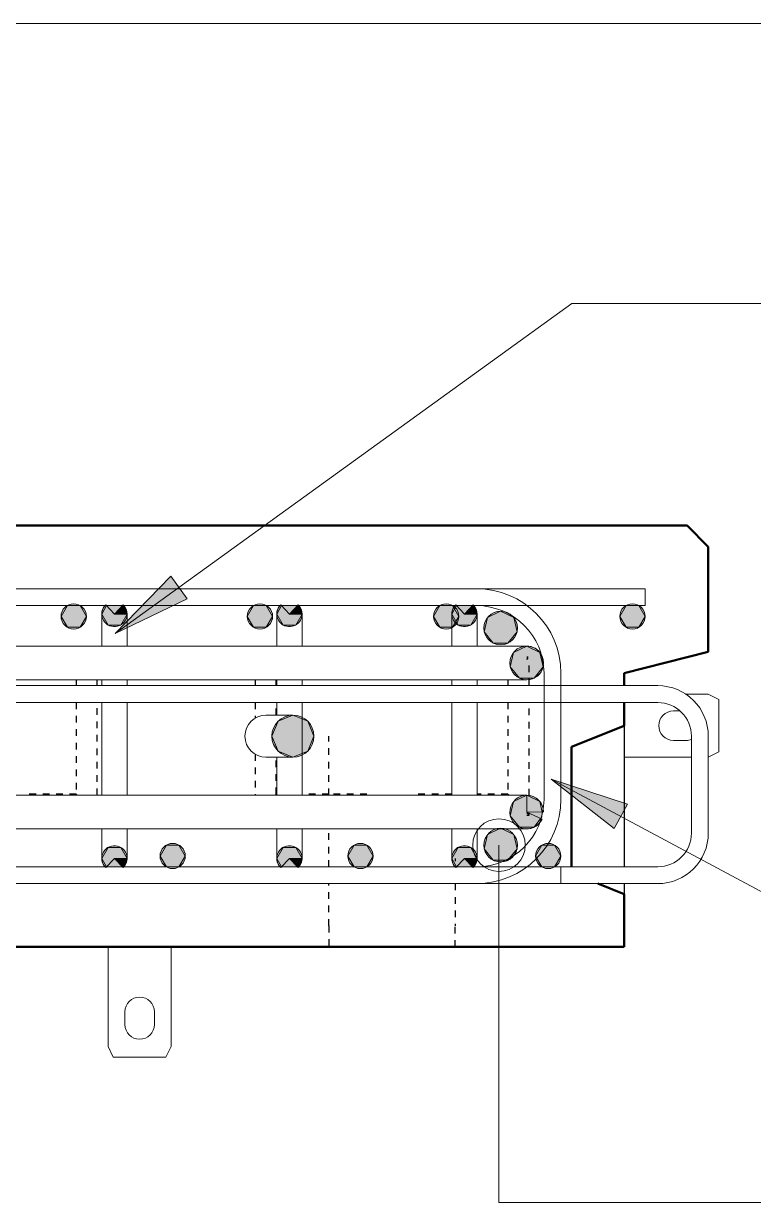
# Model space of a CAD drawing. Header units: millimetres. Extents: x -22025 to -1429, y -2879 to 29261.
# Drawn here: x -9042 to -8695, y 2390 to 2950 of the extents above; entities that cross this region are included whole.
import ezdxf

# ---------------------------------------------------------------- set-up
doc = ezdxf.new("R2010")
doc.units = ezdxf.units.MM
doc.linetypes.add('Dash', pattern=[6.36, 3.18, -3.18])
for name, color, linetype, lineweight in [('A-GENM', 13, 'Continuous', 18), ('A-WALL', 113, 'Continuous', 25), ('A-WALL-HDLN', 110, 'Dash', 25), ('S-RBAR', 171, 'Continuous', 18), ('S-RBAR-IDEN', 171, 'Continuous', 9)]:
    doc.layers.add(name, color=color, linetype=linetype, lineweight=lineweight)

# ---------------------------------------------------------------- blocks, each defined once
blk = doc.blocks.new('RR spread anchor face based - RR-SA-1_4-160-2134593-Elevation Top Copy 3')
at = {"layer": 'A-GENM'}
for p, q in [((-19219.57, 2511.2), (-19219.57, 2463.78)), ((-19189.57, 2463.78), (-19189.57, 2511.2)), ((-19211.57, 2474.28), (-19211.57, 2480.28)), ((-19197.57, 2480.28), (-19197.57, 2474.28)), ((-19219.57, 2463.78), (-19217.07, 2458.78)), ((-19192.07, 2458.78), (-19189.57, 2463.78)), ((-19217.07, 2458.78), (-19192.07, 2458.78))]:
    blk.add_line(p, q, dxfattribs=at)
for centre, start, end in [((-19204.57, 2480.28), 0, 180), ((-19204.57, 2474.28), 180, 0)]:
    blk.add_arc(centre, 7, start, end, dxfattribs=at)
blk = doc.blocks.new('RR spread anchor face based - RR-SA-2_5-200-1726821-Elevation Top Copy 3')
at = {"layer": 'A-GENM'}
for p, q in [((-18934.57, 2631.2), (-18945.55, 2631.2)), ((-18929.57, 2628.7), (-18934.57, 2631.2)), ((-18929.57, 2603.7), (-18929.57, 2628.7)), ((-18951.07, 2623.2), (-18948.15, 2623.2)), ((-18945.07, 2609.2), (-18951.07, 2609.2)), ((-18934.57, 2601.2), (-18929.57, 2603.7)), ((-18974.57, 2601.2), (-18942.57, 2601.2))]:
    blk.add_line(p, q, dxfattribs=at)
for centre, start, end in [((-18951.07, 2616.2), 90, 270), ((-18945.07, 2616.2), 270, 291.1151)]:
    blk.add_arc(centre, 7, start, end, dxfattribs=at)

msp = doc.modelspace()

# ---------------------------------------------------------------- hatches: boundary and pattern name
at = {"layer": 'S-RBAR'}
h = msp.add_hatch(color=256, dxfattribs=at)
edge = h.paths.add_edge_path()
edge.add_arc((-9017.76758, 2668.09541), 6, 0, 360)
for points in [[(-9014.76758, 2662.89926), (-9011.76758, 2668.09541), (-9014.76758, 2673.29157), (-9020.76758, 2673.29157), (-9023.70123, 2667.98048), (-9020.76758, 2662.89926)], [(-8995.43614, 2664.00002), (-8992.43614, 2669.19617), (-8994.74554, 2673.19617), (-9002.12674, 2673.19617), (-9004.43614, 2669.19617), (-9001.43614, 2664.00002)], [(-8932.33901, 2662.89926), (-8926.33901, 2662.89926), (-8923.33901, 2668.09541), (-8926.33901, 2673.29157), (-8932.33901, 2673.29157), (-8935.33901, 2668.09541)], [(-8912.35107, 2664.00002), (-8909.35107, 2669.19617), (-8911.66047, 2673.19617), (-8919.04167, 2673.19617), (-8921.28826, 2669.08738), (-8918.35107, 2664.00002)], [(-8843.91044, 2662.89926), (-8837.91044, 2662.89926), (-8834.91044, 2668.09541), (-8837.91044, 2673.29157), (-8843.91044, 2673.29157), (-8846.91044, 2668.09541)], [(-8829.26599, 2664.00002), (-8826.26599, 2669.19617), (-8828.57539, 2673.19617), (-8835.95659, 2673.19617), (-8838.26599, 2669.19617), (-8835.26599, 2664.00002)], [(-8811.602, 2655.36274), (-8807.27365, 2660.79032), (-8808.81842, 2667.55841), (-8815.07307, 2670.57049), (-8821.32772, 2667.55841), (-8822.87249, 2660.79032), (-8818.54414, 2655.36274)], [(-8755.48187, 2662.89926), (-8749.48187, 2662.89926), (-8746.48187, 2668.09541), (-8749.48187, 2673.29157), (-8755.48187, 2673.29157), (-8758.48187, 2668.09541)], [(-8799.21037, 2638.77669), (-8794.88202, 2644.20427), (-8796.42679, 2650.97236), (-8802.68144, 2653.98444), (-8808.93609, 2650.97236), (-8810.48087, 2644.20427), (-8806.15251, 2638.77669)], [(-8913.69034, 2601.19617), (-8906.61927, 2604.1251), (-8903.69034, 2611.19617), (-8906.61927, 2618.26724), (-8913.69034, 2621.19617), (-8920.76141, 2618.26724), (-8923.69034, 2611.19617), (-8920.76141, 2604.1251)], [(-8806.15251, 2567.9649), (-8799.21037, 2567.9649), (-8795.57224, 2572.91396), (-8795.2798, 2575.13527), (-8796.42679, 2580.16057), (-8802.68144, 2583.17265), (-8808.93609, 2580.16057), (-8810.48087, 2573.39248)], [(-8811.602, 2552.25111), (-8807.27365, 2557.6787), (-8808.81842, 2564.44678), (-8815.07307, 2567.45886), (-8821.32772, 2564.44678), (-8822.87249, 2557.6787), (-8818.54414, 2552.25111)], [(-8994.74554, 2549.19617), (-8992.43614, 2553.19617), (-8995.43614, 2558.39232), (-9001.43614, 2558.39232), (-9004.43614, 2553.19617), (-9002.12674, 2549.19617)], [(-8967.78956, 2549.10077), (-8964.78956, 2554.29693), (-8967.78956, 2559.49308), (-8973.78956, 2559.49308), (-8976.78956, 2554.29693), (-8973.78956, 2549.10077), (-8972.49474, 2549.10077)], [(-8911.66047, 2549.19617), (-8909.35107, 2553.19617), (-8912.35107, 2558.39232), (-8918.35107, 2558.39232), (-8921.28826, 2553.08738), (-8919.04167, 2549.19617)], [(-8878.63571, 2549.10077), (-8875.63571, 2554.29693), (-8878.63571, 2559.49308), (-8884.63571, 2559.49308), (-8887.63571, 2554.29693), (-8884.63571, 2549.10077)], [(-8828.57539, 2549.19617), (-8826.26599, 2553.19617), (-8829.26599, 2558.39232), (-8835.26599, 2558.39232), (-8838.26599, 2553.19617), (-8835.95659, 2549.19617), (-8831.67691, 2549.19617)], [(-8789.48187, 2549.10077), (-8786.48187, 2554.29693), (-8789.48187, 2559.49308), (-8795.48187, 2559.49308), (-8798.48187, 2554.29693), (-8795.48187, 2549.10077)]]:
    msp.add_hatch(color=256, dxfattribs=at).paths.add_polyline_path(points)
h = msp.add_hatch(color=256, dxfattribs=at)
edge = h.paths.add_edge_path()
edge.add_arc((-8998.43614, 2669.19617), 6, 133.8119785, 360)
edge.add_line((-8992.43614, 2669.19617), (-8998.43614, 2669.19617))
edge.add_line((-8998.43614, 2669.19617), (-9002.58991, 2673.52586))
h = msp.add_hatch(color=256, dxfattribs=at)
edge = h.paths.add_edge_path()
edge.add_arc((-8998.43614, 2669.19617), 6, 0, 46.1880215)
edge.add_line((-8994.28238, 2673.52586), (-8998.43614, 2669.19617))
edge.add_line((-8998.43614, 2669.19617), (-8992.43614, 2669.19617))
h = msp.add_hatch(color=256, dxfattribs=at)
edge = h.paths.add_edge_path()
edge.add_arc((-8929.33901, 2668.09541), 6, 0, 360)
h = msp.add_hatch(color=256, dxfattribs=at)
edge = h.paths.add_edge_path()
edge.add_arc((-8915.35107, 2669.19617), 6, 133.8119785, 360)
edge.add_line((-8909.35107, 2669.19617), (-8915.35107, 2669.19617))
edge.add_line((-8915.35107, 2669.19617), (-8919.50483, 2673.52586))
h = msp.add_hatch(color=256, dxfattribs=at)
edge = h.paths.add_edge_path()
edge.add_arc((-8915.35107, 2669.19617), 6, 0, 46.1880215)
edge.add_line((-8911.1973, 2673.52586), (-8915.35107, 2669.19617))
edge.add_line((-8915.35107, 2669.19617), (-8909.35107, 2669.19617))
h = msp.add_hatch(color=256, dxfattribs=at)
edge = h.paths.add_edge_path()
edge.add_arc((-8840.91044, 2668.09541), 6, 0, 360)
h = msp.add_hatch(color=256, dxfattribs=at)
edge = h.paths.add_edge_path()
edge.add_arc((-8832.26599, 2669.19617), 6, 133.8119785, 360)
edge.add_line((-8826.26599, 2669.19617), (-8832.26599, 2669.19617))
edge.add_line((-8832.26599, 2669.19617), (-8836.41976, 2673.52586))
h = msp.add_hatch(color=256, dxfattribs=at)
edge = h.paths.add_edge_path()
edge.add_arc((-8832.26599, 2669.19617), 6, 0, 46.1880215)
edge.add_line((-8828.11223, 2673.52586), (-8832.26599, 2669.19617))
edge.add_line((-8832.26599, 2669.19617), (-8826.26599, 2669.19617))
h = msp.add_hatch(color=256, dxfattribs=at)
edge = h.paths.add_edge_path()
edge.add_arc((-8815.07307, 2662.57049), 8, 0, 360)
h = msp.add_hatch(color=256, dxfattribs=at)
edge = h.paths.add_edge_path()
edge.add_arc((-8752.48187, 2668.09541), 6, 0, 360)
h = msp.add_hatch(color=256, dxfattribs=at)
edge = h.paths.add_edge_path()
edge.add_arc((-8802.68144, 2645.98444), 8, 0, 360)
h = msp.add_hatch(color=256, dxfattribs=at)
edge = h.paths.add_edge_path()
edge.add_arc((-8913.69034, 2611.19617), 10, 0, 360)
h = msp.add_hatch(color=256, dxfattribs=at)
edge = h.paths.add_edge_path()
edge.add_arc((-8802.68144, 2575.17265), 8, 90, 334.9788028)
edge.add_line((-8795.43223, 2571.78902), (-8802.68144, 2575.17265))
edge.add_line((-8802.68144, 2575.17265), (-8802.68144, 2583.17265))
h = msp.add_hatch(color=256, dxfattribs=at)
edge = h.paths.add_edge_path()
edge.add_arc((-8802.68144, 2575.17265), 8, 0.3857535, 90)
edge.add_line((-8802.68144, 2583.17265), (-8802.68144, 2575.17265))
edge.add_line((-8802.68144, 2575.17265), (-8794.68162, 2575.22651))
h = msp.add_hatch(color=256, dxfattribs=at)
edge = h.paths.add_edge_path()
edge.add_arc((-8815.07307, 2559.45886), 8, 0, 360)
h = msp.add_hatch(color=256, dxfattribs=at)
edge = h.paths.add_edge_path()
edge.add_arc((-8998.43614, 2553.19617), 6, 0, 226.1880215)
edge.add_line((-9002.58991, 2548.86648), (-8998.43614, 2553.19617))
edge.add_line((-8998.43614, 2553.19617), (-8992.43614, 2553.19617))
h = msp.add_hatch(color=256, dxfattribs=at)
edge = h.paths.add_edge_path()
edge.add_arc((-8970.78956, 2554.29693), 6, 0, 360)
h = msp.add_hatch(color=256, dxfattribs=at)
edge = h.paths.add_edge_path()
edge.add_arc((-8915.35107, 2553.19617), 6, 0, 226.1880215)
edge.add_line((-8919.50483, 2548.86648), (-8915.35107, 2553.19617))
edge.add_line((-8915.35107, 2553.19617), (-8909.35107, 2553.19617))
h = msp.add_hatch(color=256, dxfattribs=at)
edge = h.paths.add_edge_path()
edge.add_arc((-8881.63571, 2554.29693), 6, 0, 360)
h = msp.add_hatch(color=256, dxfattribs=at)
edge = h.paths.add_edge_path()
edge.add_arc((-8832.26599, 2553.19617), 6, 0, 226.1880215)
edge.add_line((-8836.41976, 2548.86648), (-8832.26599, 2553.19617))
edge.add_line((-8832.26599, 2553.19617), (-8826.26599, 2553.19617))
h = msp.add_hatch(color=256, dxfattribs=at)
edge = h.paths.add_edge_path()
edge.add_arc((-8792.48187, 2554.29693), 6, 0, 360)
h = msp.add_hatch(color=256, dxfattribs=at)
edge = h.paths.add_edge_path()
edge.add_arc((-8998.43614, 2553.19617), 6, 313.8119785, 360)
edge.add_line((-8992.43614, 2553.19617), (-8998.43614, 2553.19617))
edge.add_line((-8998.43614, 2553.19617), (-8994.28238, 2548.86648))
h = msp.add_hatch(color=256, dxfattribs=at)
edge = h.paths.add_edge_path()
edge.add_arc((-8915.35107, 2553.19617), 6, 313.8119785, 360)
edge.add_line((-8909.35107, 2553.19617), (-8915.35107, 2553.19617))
edge.add_line((-8915.35107, 2553.19617), (-8911.1973, 2548.86648))
h = msp.add_hatch(color=256, dxfattribs=at)
edge = h.paths.add_edge_path()
edge.add_arc((-8832.26599, 2553.19617), 6, 313.8119785, 360)
edge.add_line((-8826.26599, 2553.19617), (-8832.26599, 2553.19617))
edge.add_line((-8832.26599, 2553.19617), (-8828.11223, 2548.86648))
at = {"layer": 'S-RBAR-IDEN'}
for points in [[(-8998.15227, 2659.88726), (-8963.88431, 2676.49083), (-8971.62967, 2687.20985)], [(-8791.03925, 2590.8423), (-8761.11463, 2567.29471), (-8754.86556, 2578.94963)]]:
    msp.add_hatch(color=256, dxfattribs=at).paths.add_polyline_path(points)

# ---------------------------------------------------------------- linework, layer by layer
at = {"layer": 'A-WALL', "lineweight": 50}
for p, q in [((-8726.48445, 2711.19617), (-10016.47928, 2711.19617)), ((-8716.48187, 2701.19359), (-8726.48445, 2711.19617)), ((-8716.48187, 2651.19617), (-8716.48187, 2701.19359)), ((-8756.48187, 2641.19617), (-8716.48187, 2651.19617)), ((-8756.48187, 2635.19617), (-8756.48187, 2641.19617)), ((-8756.48187, 2616.19617), (-8756.48187, 2627.19617)), ((-8781.48187, 2606.19617), (-8756.48187, 2616.19617)), ((-8781.48187, 2549.19617), (-8781.48187, 2606.19617)), ((-8756.48187, 2536.19617), (-8768.98187, 2541.19617)), ((-8756.48187, 2511.19617), (-8756.48187, 2536.19617)), ((-9986.48187, 2511.19617), (-8756.48187, 2511.19617))]:
    msp.add_line(p, q, dxfattribs=at)
at = {"layer": 'A-WALL'}
for p, q in [((-8756.48187, 2616.14274), (-8756.48187, 2549.19617)), ((-8756.48187, 2541.19617), (-8756.48187, 2536.2496))]:
    msp.add_line(p, q, dxfattribs=at)
at = {"layer": 'A-WALL-HDLN'}
for p, q in [((-8801.98523, 2648.69617), (-8802.68144, 2648.69617)), ((-8802.68144, 2647.60022), (-8801.93873, 2648.34294)), ((-8801.5855, 2635.19617), (-8801.5855, 2645.65989)), ((-9016.5855, 2637.98444), (-9016.5855, 2635.19617)), ((-9006.5855, 2635.19617), (-9006.5855, 2637.98444)), ((-8931.5855, 2637.98444), (-8931.5855, 2635.19617)), ((-8921.5855, 2635.19617), (-8921.5855, 2637.98444)), ((-8811.5855, 2637.98444), (-8811.5855, 2635.19617)), ((-9016.5855, 2627.19617), (-9016.5855, 2583.69617)), ((-9006.5855, 2583.17265), (-9006.5855, 2627.19617)), ((-8931.5855, 2627.19617), (-8931.5855, 2619.72137)), ((-8921.5855, 2621.19617), (-8921.5855, 2627.19617)), ((-8811.5855, 2627.19617), (-8811.5855, 2583.69617)), ((-8801.5855, 2583.02837), (-8801.5855, 2627.19617)), ((-8931.5855, 2602.67097), (-8931.5855, 2583.17265)), ((-8921.5855, 2583.69617), (-8921.5855, 2601.19617)), ((-9016.5855, 2583.69617), (-9041.53939, 2583.69617)), ((-9016.5855, 2583.69617), (-9016.06198, 2583.17265)), ((-8922.10901, 2583.17265), (-8921.5855, 2583.69617)), ((-8896.63174, 2583.69617), (-8909.35107, 2583.69617)), ((-8878.57507, 2583.69617), (-8896.53925, 2583.69617)), ((-8838.26599, 2583.69617), (-8854.59592, 2583.69617)), ((-8811.5855, 2583.69617), (-8826.26599, 2583.69617)), ((-8811.5855, 2583.69617), (-8811.06198, 2583.17265)), ((-8802.68144, 2574.79212), (-8801.5855, 2573.69617)), ((-8802.68144, 2573.69617), (-8801.5855, 2573.69617)), ((-8801.5855, 2573.69617), (-8801.5855, 2574.8481)), ((-8836.5855, 2553.19617), (-8836.5855, 2551.83758)), ((-8896.5855, 2521.19617), (-8896.5855, 2511.19617)), ((-8836.5855, 2511.19617), (-8836.5855, 2521.19617))]:
    msp.add_line(p, q, dxfattribs=at)
at = {"layer": 'A-WALL-HDLN', "flags": 128}
for points in [[(-8896.5855, 2583.1991), (-8896.5855, 2585.75822), (-8896.5855, 2588.21405), (-8896.5855, 2590.56267), (-8896.5855, 2592.80032), (-8896.5855, 2594.92341), (-8896.5855, 2596.92856), (-8896.5855, 2598.81255), (-8896.5855, 2600.57237), (-8896.5855, 2602.20521), (-8896.5855, 2603.70845), (-8896.5855, 2605.07969), (-8896.5855, 2606.31673), (-8896.5855, 2607.4176), (-8896.5855, 2608.38053), (-8896.5855, 2609.20398), (-8896.5855, 2609.88665), (-8896.5855, 2610.42742), (-8896.5855, 2610.82545), (-8896.5855, 2611.08008), (-8896.5855, 2611.19092), (-8896.5855, 2611.19617)], [(-8896.5855, 2549.19617), (-8896.5855, 2549.50716), (-8896.5855, 2552.90085), (-8896.5855, 2556.24382), (-8896.5855, 2559.53072), (-8896.5855, 2562.7563), (-8896.5855, 2565.91538), (-8896.5855, 2567.17265)], [(-8896.5855, 2521.19617), (-8896.5855, 2524.79521), (-8896.5855, 2528.38849), (-8896.5855, 2531.97027), (-8896.5855, 2535.53481), (-8896.5855, 2539.07641), (-8896.5855, 2541.19617)], [(-8836.5855, 2541.19617), (-8836.5855, 2540.02765), (-8836.5855, 2536.49321), (-8836.5855, 2532.9343), (-8836.5855, 2529.35662), (-8836.5855, 2525.76587), (-8836.5855, 2522.16782), (-8836.5855, 2521.19617)]]:
    msp.add_lwpolyline(points, dxfattribs=at)
at = {"layer": 'S-RBAR'}
for p, q in [((-8746.48187, 2681.19617), (-9996.48187, 2681.19617)), ((-8826.48187, 2681.19617), (-9186.48187, 2681.19617)), ((-8746.48187, 2681.19617), (-8746.48187, 2673.19617)), ((-8746.48187, 2673.19617), (-9996.48187, 2673.19617)), ((-8826.48187, 2673.19617), (-9186.48187, 2673.19617)), ((-9020.76758, 2673.29157), (-9023.70123, 2667.98048)), ((-9014.76758, 2673.29157), (-9020.76758, 2673.29157)), ((-9011.76758, 2668.09541), (-9014.76758, 2673.29157)), ((-9002.12674, 2673.19617), (-9004.43614, 2669.19617)), ((-8998.43614, 2669.19617), (-9002.58991, 2673.52586)), ((-8994.74554, 2673.19617), (-9002.12674, 2673.19617)), ((-8994.28238, 2673.52586), (-8998.43614, 2669.19617)), ((-8992.43614, 2669.19617), (-8994.74554, 2673.19617)), ((-8932.33901, 2673.29157), (-8935.33901, 2668.09541)), ((-8926.33901, 2673.29157), (-8932.33901, 2673.29157)), ((-8923.33901, 2668.09541), (-8926.33901, 2673.29157)), ((-8919.04167, 2673.19617), (-8921.28826, 2669.08738)), ((-8915.35107, 2669.19617), (-8919.50483, 2673.52586)), ((-8911.66047, 2673.19617), (-8919.04167, 2673.19617)), ((-8911.1973, 2673.52586), (-8915.35107, 2669.19617)), ((-8909.35107, 2669.19617), (-8911.66047, 2673.19617)), ((-8843.91044, 2673.29157), (-8846.91044, 2668.09541)), ((-8837.91044, 2673.29157), (-8843.91044, 2673.29157)), ((-8835.95659, 2673.19617), (-8838.26599, 2669.19617)), ((-8834.91044, 2668.09541), (-8837.91044, 2673.29157)), ((-8832.26599, 2669.19617), (-8836.41976, 2673.52586)), ((-8828.57539, 2673.19617), (-8835.95659, 2673.19617)), ((-8828.11223, 2673.52586), (-8832.26599, 2669.19617)), ((-8826.26599, 2669.19617), (-8828.57539, 2673.19617)), ((-8815.07307, 2670.57049), (-8821.32772, 2667.55841)), ((-8808.81842, 2667.55841), (-8815.07307, 2670.57049)), ((-8755.48187, 2673.29157), (-8758.48187, 2668.09541)), ((-8749.48187, 2673.29157), (-8755.48187, 2673.29157)), ((-8746.48187, 2668.09541), (-8749.48187, 2673.29157)), ((-9023.70123, 2667.98048), (-9020.76758, 2662.89926)), ((-9014.76758, 2662.89926), (-9011.76758, 2668.09541)), ((-9004.43614, 2654.19617), (-9004.43614, 2669.19617)), ((-9004.43614, 2669.19617), (-9001.43614, 2664.00002)), ((-8998.43614, 2669.19617), (-8992.43614, 2669.19617)), ((-8992.43614, 2669.19617), (-8998.43614, 2669.19617)), ((-8995.43614, 2664.00002), (-8992.43614, 2669.19617)), ((-8992.43614, 2654.19617), (-8992.43614, 2669.19617)), ((-8935.33901, 2668.09541), (-8932.33901, 2662.89926)), ((-8926.33901, 2662.89926), (-8923.33901, 2668.09541)), ((-8921.35107, 2654.19617), (-8921.35107, 2669.19617)), ((-8921.28826, 2669.08738), (-8918.35107, 2664.00002)), ((-8915.35107, 2669.19617), (-8909.35107, 2669.19617)), ((-8909.35107, 2669.19617), (-8915.35107, 2669.19617)), ((-8912.35107, 2664.00002), (-8909.35107, 2669.19617)), ((-8909.35107, 2654.19617), (-8909.35107, 2669.19617)), ((-8846.91044, 2668.09541), (-8843.91044, 2662.89926)), ((-8838.26599, 2654.19617), (-8838.26599, 2669.19617)), ((-8838.26599, 2669.19617), (-8835.26599, 2664.00002)), ((-8837.91044, 2662.89926), (-8834.91044, 2668.09541)), ((-8832.26599, 2669.19617), (-8826.26599, 2669.19617)), ((-8826.26599, 2669.19617), (-8832.26599, 2669.19617)), ((-8829.26599, 2664.00002), (-8826.26599, 2669.19617)), ((-8826.26599, 2654.19617), (-8826.26599, 2669.19617)), ((-8821.32772, 2667.55841), (-8822.87249, 2660.79032)), ((-8807.27365, 2660.79032), (-8808.81842, 2667.55841)), ((-8758.48187, 2668.09541), (-8755.48187, 2662.89926)), ((-8749.48187, 2662.89926), (-8746.48187, 2668.09541)), ((-9020.76758, 2662.89926), (-9014.76758, 2662.89926)), ((-9001.43614, 2664.00002), (-8995.43614, 2664.00002)), ((-8932.33901, 2662.89926), (-8926.33901, 2662.89926)), ((-8918.35107, 2664.00002), (-8912.35107, 2664.00002)), ((-8843.91044, 2662.89926), (-8837.91044, 2662.89926)), ((-8835.26599, 2664.00002), (-8829.26599, 2664.00002)), ((-8822.87249, 2660.79032), (-8818.54414, 2655.36274)), ((-8811.602, 2655.36274), (-8807.27365, 2660.79032)), ((-8755.48187, 2662.89926), (-8749.48187, 2662.89926)), ((-8858.18144, 2653.98444), (-9884.68315, 2653.98444)), ((-8802.68144, 2653.98444), (-8858.18144, 2653.98444)), ((-8818.54414, 2655.36274), (-8811.602, 2655.36274)), ((-8802.68144, 2653.98444), (-8808.93609, 2650.97236)), ((-8796.42679, 2650.97236), (-8802.68144, 2653.98444)), ((-8808.93609, 2650.97236), (-8810.48087, 2644.20427)), ((-8794.88202, 2644.20427), (-8796.42679, 2650.97236)), ((-8810.48087, 2644.20427), (-8806.15251, 2638.77669)), ((-8799.21037, 2638.77669), (-8794.88202, 2644.20427)), ((-8858.18144, 2637.98444), (-9884.68315, 2637.98444)), ((-9004.43614, 2635.19617), (-9004.43614, 2637.98444)), ((-8992.43614, 2635.19617), (-8992.43614, 2637.98444)), ((-8921.35107, 2635.19617), (-8921.35107, 2637.98444)), ((-8909.35107, 2635.19617), (-8909.35107, 2637.98444)), ((-8802.68144, 2637.98444), (-8858.18144, 2637.98444)), ((-8838.26599, 2635.19617), (-8838.26599, 2637.98444)), ((-8826.26599, 2635.19617), (-8826.26599, 2637.98444)), ((-8806.15251, 2638.77669), (-8799.21037, 2638.77669)), ((-8794.48187, 2581.19617), (-8794.48187, 2641.19617)), ((-8786.48187, 2581.19617), (-8786.48187, 2641.19617)), ((-8740.48187, 2635.19617), (-9156.48187, 2635.19617)), ((-8740.48187, 2627.19617), (-9156.48187, 2627.19617)), ((-9004.43614, 2583.19617), (-9004.43614, 2627.19617)), ((-8992.43614, 2583.19617), (-8992.43614, 2627.19617)), ((-8921.35107, 2621.19617), (-8921.35107, 2627.19617)), ((-8909.35107, 2583.19617), (-8909.35107, 2627.19617)), ((-8838.26599, 2583.19617), (-8838.26599, 2627.19617)), ((-8826.26599, 2583.19617), (-8826.26599, 2627.19617)), ((-8925.39338, 2621.19617), (-8926.48187, 2621.19617)), ((-8925.39338, 2621.19617), (-8913.69034, 2621.19617)), ((-8913.69034, 2621.19617), (-8920.76141, 2618.26724)), ((-8906.61927, 2618.26724), (-8913.69034, 2621.19617)), ((-8920.76141, 2618.26724), (-8923.69034, 2611.19617)), ((-8903.69034, 2611.19617), (-8906.61927, 2618.26724)), ((-8923.69034, 2611.19617), (-8920.76141, 2604.1251)), ((-8906.61927, 2604.1251), (-8903.69034, 2611.19617)), ((-8724.48187, 2565.19617), (-8724.48187, 2611.19617)), ((-8716.48187, 2565.19617), (-8716.48187, 2611.19617)), ((-8920.76141, 2604.1251), (-8913.69034, 2601.19617)), ((-8913.69034, 2601.19617), (-8906.61927, 2604.1251)), ((-8925.39338, 2601.19617), (-8926.48187, 2601.19617)), ((-8925.39338, 2601.19617), (-8913.69034, 2601.19617)), ((-8921.35107, 2583.19617), (-8921.35107, 2601.19617)), ((-8858.18144, 2583.17265), (-9884.68315, 2583.17265)), ((-8802.68144, 2583.17265), (-8858.18144, 2583.17265)), ((-8802.68144, 2583.17265), (-8808.93609, 2580.16057)), ((-8796.42679, 2580.16057), (-8802.68144, 2583.17265)), ((-8802.68144, 2575.17265), (-8802.68144, 2583.17265)), ((-8802.68144, 2583.17265), (-8802.68144, 2575.17265)), ((-8808.93609, 2580.16057), (-8810.48087, 2573.39248)), ((-8802.68144, 2575.17265), (-8794.68162, 2575.22651)), ((-8795.43223, 2571.78902), (-8802.68144, 2575.17265)), ((-8795.2798, 2575.13527), (-8796.42679, 2580.16057)), ((-8795.57224, 2572.91396), (-8795.2798, 2575.13527)), ((-8810.48087, 2573.39248), (-8806.15251, 2567.9649)), ((-8799.21037, 2567.9649), (-8795.57224, 2572.91396)), ((-8858.18144, 2567.17265), (-9884.68315, 2567.17265)), ((-9004.43614, 2553.19617), (-9004.43614, 2567.08999)), ((-8992.43614, 2553.19617), (-8992.43614, 2567.08999)), ((-8921.35107, 2553.19617), (-8921.35107, 2567.08999)), ((-8909.35107, 2553.19617), (-8909.35107, 2567.08999)), ((-8802.68144, 2567.17265), (-8858.18144, 2567.17265)), ((-8838.26599, 2553.19617), (-8838.26599, 2567.08999)), ((-8826.26599, 2553.19617), (-8826.26599, 2567.08999)), ((-8821.32772, 2564.44678), (-8822.87249, 2557.6787)), ((-8815.07307, 2567.45886), (-8821.32772, 2564.44678)), ((-8808.81842, 2564.44678), (-8815.07307, 2567.45886)), ((-8807.27365, 2557.6787), (-8808.81842, 2564.44678)), ((-8806.15251, 2567.9649), (-8799.21037, 2567.9649)), ((-9001.43614, 2558.39232), (-9004.43614, 2553.19617)), ((-8995.43614, 2558.39232), (-9001.43614, 2558.39232)), ((-8992.43614, 2553.19617), (-8995.43614, 2558.39232)), ((-8973.78956, 2559.49308), (-8976.78956, 2554.29693)), ((-8967.78956, 2559.49308), (-8973.78956, 2559.49308)), ((-8964.78956, 2554.29693), (-8967.78956, 2559.49308)), ((-8918.35107, 2558.39232), (-8921.28826, 2553.08738)), ((-8912.35107, 2558.39232), (-8918.35107, 2558.39232)), ((-8909.35107, 2553.19617), (-8912.35107, 2558.39232)), ((-8884.63571, 2559.49308), (-8887.63571, 2554.29693)), ((-8878.63571, 2559.49308), (-8884.63571, 2559.49308)), ((-8875.63571, 2554.29693), (-8878.63571, 2559.49308)), ((-8835.26599, 2558.39232), (-8838.26599, 2553.19617)), ((-8829.26599, 2558.39232), (-8835.26599, 2558.39232)), ((-8826.26599, 2553.19617), (-8829.26599, 2558.39232)), ((-8795.48187, 2559.49308), (-8798.48187, 2554.29693)), ((-8789.48187, 2559.49308), (-8795.48187, 2559.49308)), ((-8786.48187, 2554.29693), (-8789.48187, 2559.49308)), ((-9004.43614, 2553.19617), (-9002.12674, 2549.19617)), ((-9002.58991, 2548.86648), (-8998.43614, 2553.19617)), ((-8998.43614, 2553.19617), (-8992.43614, 2553.19617)), ((-8992.43614, 2553.19617), (-8998.43614, 2553.19617)), ((-8998.43614, 2553.19617), (-8994.28238, 2548.86648)), ((-8994.74554, 2549.19617), (-8992.43614, 2553.19617)), ((-8976.78956, 2554.29693), (-8973.78956, 2549.10077)), ((-8967.78956, 2549.10077), (-8964.78956, 2554.29693)), ((-8921.28826, 2553.08738), (-8919.04167, 2549.19617)), ((-8919.50483, 2548.86648), (-8915.35107, 2553.19617)), ((-8915.35107, 2553.19617), (-8909.35107, 2553.19617)), ((-8909.35107, 2553.19617), (-8915.35107, 2553.19617)), ((-8915.35107, 2553.19617), (-8911.1973, 2548.86648)), ((-8911.66047, 2549.19617), (-8909.35107, 2553.19617)), ((-8887.63571, 2554.29693), (-8884.63571, 2549.10077)), ((-8878.63571, 2549.10077), (-8875.63571, 2554.29693)), ((-8838.26599, 2553.19617), (-8835.95659, 2549.19617)), ((-8836.41976, 2548.86648), (-8832.26599, 2553.19617)), ((-8832.26599, 2553.19617), (-8826.26599, 2553.19617)), ((-8826.26599, 2553.19617), (-8832.26599, 2553.19617)), ((-8832.26599, 2553.19617), (-8828.11223, 2548.86648)), ((-8828.57539, 2549.19617), (-8826.26599, 2553.19617)), ((-8822.87249, 2557.6787), (-8818.54414, 2552.25111)), ((-8811.602, 2552.25111), (-8807.27365, 2557.6787)), ((-8798.48187, 2554.29693), (-8795.48187, 2549.10077)), ((-8789.48187, 2549.10077), (-8786.48187, 2554.29693)), ((-8786.48187, 2549.19617), (-9960.29648, 2549.19617)), ((-9186.48187, 2549.19617), (-8826.48187, 2549.19617)), ((-9156.48187, 2549.19617), (-8740.48187, 2549.19617)), ((-9002.12674, 2549.19617), (-8994.74554, 2549.19617)), ((-8973.78956, 2549.10077), (-8972.49474, 2549.10077)), ((-8972.49474, 2549.10077), (-8967.78956, 2549.10077)), ((-8919.04167, 2549.19617), (-8911.66047, 2549.19617)), ((-8884.63571, 2549.10077), (-8878.63571, 2549.10077)), ((-8835.95659, 2549.19617), (-8831.67691, 2549.19617)), ((-8831.67691, 2549.19617), (-8828.57539, 2549.19617)), ((-8818.54414, 2552.25111), (-8811.602, 2552.25111)), ((-8795.48187, 2549.10077), (-8789.48187, 2549.10077)), ((-8786.48187, 2549.19617), (-8786.48187, 2541.19617)), ((-8786.48187, 2541.19617), (-9960.29648, 2541.19617)), ((-9186.48187, 2541.19617), (-8826.48187, 2541.19617)), ((-9156.48187, 2541.19617), (-8740.48187, 2541.19617))]:
    msp.add_line(p, q, dxfattribs=at)
for centre, radius in [((-9017.76758, 2668.09541), 6), ((-8929.33901, 2668.09541), 6), ((-8840.91044, 2668.09541), 6), ((-8815.07307, 2662.57049), 8), ((-8752.48187, 2668.09541), 6), ((-8802.68144, 2645.98444), 8), ((-8913.69034, 2611.19617), 10), ((-8815.07307, 2559.45886), 8), ((-8970.78956, 2554.29693), 6), ((-8881.63571, 2554.29693), 6), ((-8792.48187, 2554.29693), 6)]:
    msp.add_circle(centre, radius, dxfattribs=at)
for centre, radius, start, end in [((-8826.48187, 2641.19617), 40, 0, 90), ((-8998.43614, 2669.19617), 6, 133.8119785, 0), ((-8998.43614, 2669.19617), 6, 137.9289322, 180), ((-8998.43614, 2669.19617), 6, 0, 46.1880215), ((-8998.43614, 2669.19617), 6, 0, 42.0710678), ((-8915.35107, 2669.19617), 6, 133.8119785, 0), ((-8915.35107, 2669.19617), 6, 137.9289322, 180), ((-8915.35107, 2669.19617), 6, 0, 46.1880215), ((-8915.35107, 2669.19617), 6, 0, 42.0710678), ((-8832.26599, 2669.19617), 6, 133.8119785, 0), ((-8832.26599, 2669.19617), 6, 137.9289322, 180), ((-8832.26599, 2669.19617), 6, 0, 46.1880215), ((-8832.26599, 2669.19617), 6, 0, 42.0710678), ((-8826.48187, 2641.19617), 32, 360, 90), ((-8802.68144, 2645.98444), 8, 30.7337064, 90), ((-8802.68144, 2645.98444), 8, 270, 348.1468605), ((-8740.48187, 2611.19617), 24, 0, 90), ((-8740.48187, 2611.19617), 16, 0, 90), ((-8926.48187, 2611.19617), 10, 90, 270), ((-8826.48187, 2581.19617), 32, 270, 0), ((-8826.48187, 2581.19617), 40, 270, 0), ((-8802.68144, 2575.17265), 8, 90, 334.9788028), ((-8802.68144, 2575.17265), 8, 15.6871578, 90), ((-8802.68144, 2575.17265), 8, 0.3857535, 90), ((-8802.68144, 2575.17265), 8, 270, 315), ((-8740.48187, 2565.19617), 16, 270, 360), ((-8740.48187, 2565.19617), 24, 270, 360), ((-8998.43614, 2553.19617), 6, 0, 226.1880215), ((-8915.35107, 2553.19617), 6, 0, 226.1880215), ((-8832.26599, 2553.19617), 6, 0, 226.1880215), ((-8998.43614, 2553.19617), 6, 180, 222.0710678), ((-8998.43614, 2553.19617), 6, 313.8119785, 0), ((-8998.43614, 2553.19617), 6, 317.9289322, 360), ((-8915.35107, 2553.19617), 6, 180, 222.0710678), ((-8915.35107, 2553.19617), 6, 313.8119785, 0), ((-8915.35107, 2553.19617), 6, 317.9289322, 360), ((-8832.26599, 2553.19617), 6, 180, 222.0710678), ((-8832.26599, 2553.19617), 6, 313.8119785, 0), ((-8832.26599, 2553.19617), 6, 317.9289322, 360)]:
    msp.add_arc(centre, radius, start, end, dxfattribs=at)
at = {"layer": 'S-RBAR-IDEN'}
for p, q in [((-9224.59892, 2949.60051), (-8606.45373, 2949.60051)), ((-8998.15227, 2659.88726), (-8781.23325, 2816.62899)), ((-8781.23325, 2816.62899), (-8606.45373, 2816.62899)), ((-8971.62967, 2687.20985), (-8998.15227, 2659.88726)), ((-8963.88431, 2676.49083), (-8971.62967, 2687.20985)), ((-8998.15227, 2659.88726), (-8963.88431, 2676.49083)), ((-8791.03925, 2590.8423), (-8761.11463, 2567.29471)), ((-8754.86556, 2578.94963), (-8791.03925, 2590.8423)), ((-8791.03925, 2590.8423), (-8678.64708, 2530.58044)), ((-8761.11463, 2567.29471), (-8754.86556, 2578.94963)), ((-8815.85344, 2559.45886), (-8815.90998, 2389.79955)), ((-8815.90998, 2389.79955), (-8606.45373, 2389.79955))]:
    msp.add_line(p, q, dxfattribs=at)
msp.add_circle((-8815.85344, 2559.45886), 12.5, dxfattribs=at)

# ---------------------------------------------------------------- block references
at = {"layer": 'A-GENM'}
for name in ['RR spread anchor face based - RR-SA-2_5-200-1726821-Elevation Top Copy 3', 'RR spread anchor face based - RR-SA-1_4-160-2134593-Elevation Top Copy 3']:
    msp.add_blockref(name, (10218.08763, 0), dxfattribs=at)

doc.saveas('drawing.dxf')
